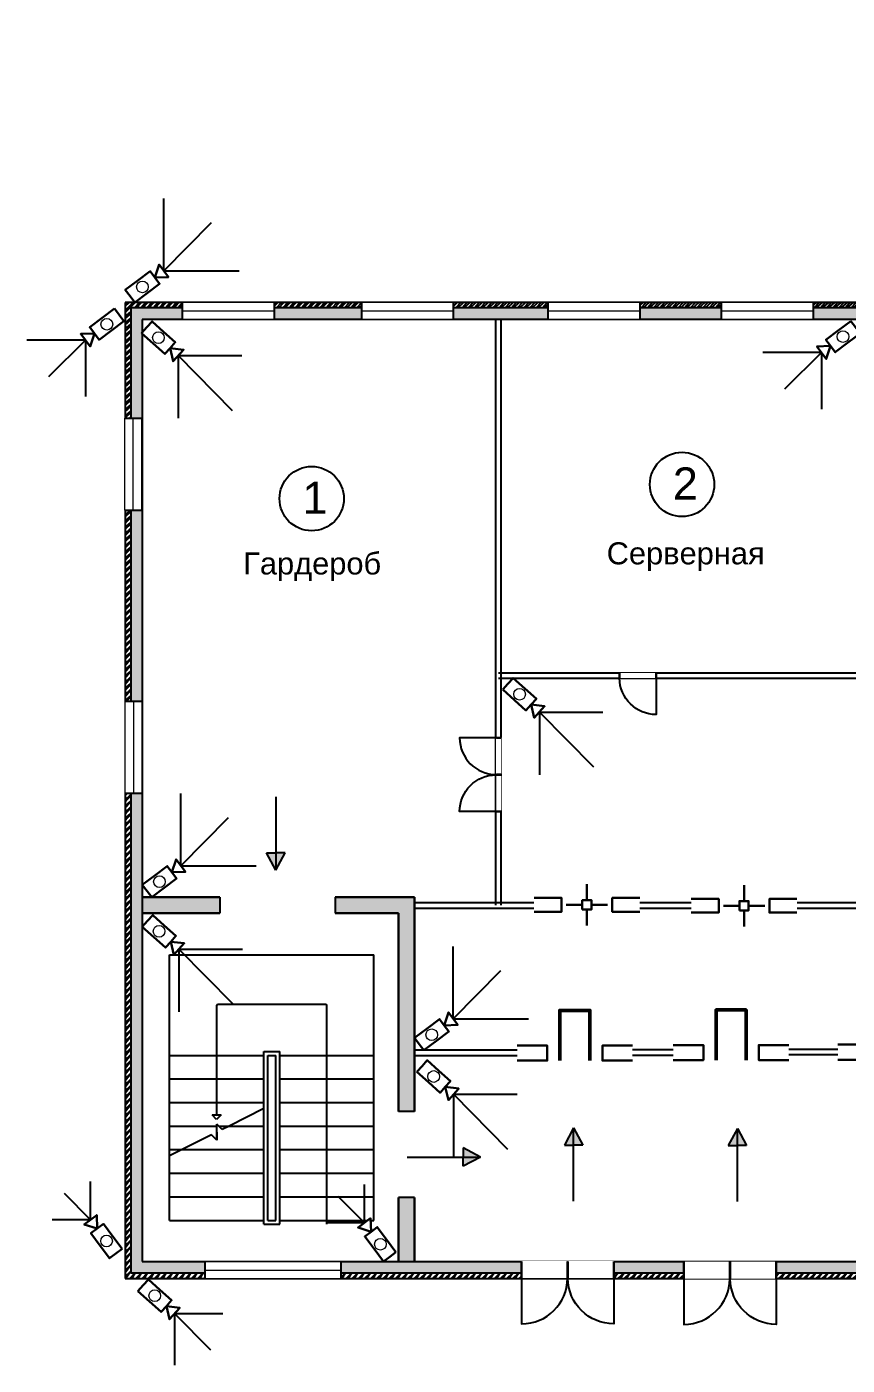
# Model space of a CAD drawing. Header units: millimetres. Extents: x 10540 to 43405, y 9870 to 40670.
# Drawn here: x 10540 to 28395, y 9870 to 39000 of the extents above; entities that cross this region are included whole.
import ezdxf

# ---------------------------------------------------------------- set-up
doc = ezdxf.new("R2010")
doc.units = ezdxf.units.MM
doc.set_wipeout_variables(frame=1)
doc.linetypes.add('DASHDOT_axis', pattern=[24, 20, -1.5, 1, -1.5])
doc.layers.add('_Маскировка', color=7, linetype='Continuous', lineweight=0, true_color=0xffffff)
doc.layers.add('_Стены', color=7, linetype='Continuous', lineweight=30)
doc.layers.add('тонкие', color=7, linetype='Continuous', lineweight=20)
for name, color, linetype in [('door', 7, 'Continuous'), ('Камеры', 7, 'Continuous'), ('Перегородки', 7, 'Continuous'), ('Сетка', 7, 'Continuous'), ('Стены', 7, 'Continuous')]:
    doc.layers.add(name, color=color, linetype=linetype)
doc.styles.get("Standard").update_dxf_attribs({"font": 'arial.ttf'})

# ---------------------------------------------------------------- blocks, each defined once
blk = doc.blocks.new('A$C7A17705F')
at = {"color": 0}
for p, q in [((-5.194690311327577e-05, 3429.999989248307), (2599.999948053093, 3429.999989248339)), ((599.9999480530969, 2789.999989248325), (609.9999480530969, 2799.999989248325)), ((599.9999480530969, 1393.352428215403), (599.9999480530969, 2789.999989248325)), ((609.9999480530969, 2799.999989248325), (1989.999948053097, 2799.999989248325)), ((1989.999948053097, 2799.999989248325), (1999.999948053097, 2789.999989248325)), ((1999.999948053097, -1.075168984243646e-05), (1999.999948053097, 2789.999989248325)), ((-5.194690311327577e-05, 2149.99998924831), (1199.999948053097, 2149.999989248325)), ((1199.999948053097, 1471.737610035831), (1199.999948053097, 2199.999989248325)), ((1199.999948053097, 2199.999989248325), (1399.999948053097, 2199.999989248325)), ((1249.999948053097, 49.99998924832471), (1249.999948053097, 2149.99998924831)), ((1249.999948053097, 2149.999989248325), (1349.999948053097, 2149.999989248325)), ((1349.999948053097, 49.99998924832471), (1349.999948053097, 2149.99998924831)), ((1399.999948053097, -1.075168984243646e-05), (1399.999948053097, 2199.999989248325)), ((1399.999948053097, 2149.999989248325), (2599.999948053097, 2149.99998924831)), ((-5.194690311327577e-05, 1849.999989248325), (1199.999948053097, 1849.999989248325)), ((1399.999948053097, 1849.999989248325), (2599.999948053097, 1849.999989248325)), ((-5.194690311327577e-05, 1549.999989248325), (1199.999948053097, 1549.999989248325)), ((1399.999948053097, 1549.999989248325), (2599.999948053097, 1549.999989248325)), ((1199.999948053097, -1.075168984243646e-05), (1199.999948053097, 1471.737610035831)), ((-5.194690311327577e-05, 1249.999989248325), (599.9999480530969, 1249.99998924831)), ((599.9999480530969, 1171.737610035831), (599.9999480530969, 1275.477278518265)), ((625.4772373230371, 1249.99998924831), (756.5247064780851, 1249.99998924831)), ((756.5247064780851, 1249.999989248325), (1199.999948053097, 1249.999989248325)), ((1399.999948053097, 1249.999989248325), (2599.999948053097, 1249.999989248325)), ((599.9999480530969, 1071.737015800354), (599.9999480530969, 1171.737610035831)), ((-5.194690311327577e-05, 949.9999892483247), (1199.999948053097, 949.9999892483247)), ((1399.999948053097, 949.9999892483102), (2599.999948053097, 949.9999892483102)), ((-5.194690311327577e-05, 649.9999892483247), (1199.999948053097, 649.9999892483247)), ((1399.999948053097, 649.9999892483247), (2599.999948053097, 649.9999892483247)), ((-5.194690311327577e-05, 349.9999892483247), (1199.999948053097, 349.9999892483247)), ((1399.999948053097, 349.9999892483102), (2599.999948053097, 349.9999892483247)), ((-5.194690311327577e-05, 49.99998924831016), (1199.999948053097, 49.99998924832471)), ((1249.999948053097, 49.99998924832471), (1349.999948053097, 49.99998924832471)), ((1399.999948053097, 49.99998924831016), (2599.999948053097, 49.99998924831016)), ((1199.999948053097, -1.075168984243646e-05), (1399.999948053097, -1.075168984243646e-05))]:
    blk.add_line(p, q, dxfattribs=at)
for p, q in [((-5.194690311327577e-05, 49.99998924831016), (-5.194690311327577e-05, 3429.999989248307)), ((2599.999948053097, 2149.99998924831), (2599.999948053093, 3429.999989248339)), ((2599.999948053097, 49.99998924831016), (2599.999948053097, 2149.99998924831)), ((539.8471875652904, 1393.352428215403), (655.578354744066, 1393.352428215403)), ((597.7127492956351, 1335.485659638296), (539.8471875652904, 1393.352428215403)), ((655.578354744066, 1393.352428215403), (597.7127492956351, 1335.485659638296)), ((1199.999948053097, 1471.737610035831), (756.5247064780851, 1249.999989248325)), ((669.1597270413913, 1206.317499529971), (599.9999480530969, 1275.477278518265)), ((756.5247064780851, 1249.999989248325), (669.1597270413913, 1206.317499529971)), ((533.3328852294508, 1138.404078624), (-5.194690311327577e-05, 871.7376100358306)), ((599.9999480530969, 1071.737015800354), (533.3328852294508, 1138.404078624)), ((599.9999480530969, 1171.737610035831), (599.9999480530969, 1071.737610035831))]:
    blk.add_line(p, q)
blk = doc.blocks.new('турникет')
blk.add_wipeout([(0, 0), (0, 3), (23, 3), (23, 0)])
for points in [[(0, 3), (6, 3), (6, 0), (0, 0)], [(17, 3), (23, 3), (23, 0), (17, 0)], [(10.5, 2.5), (12.5, 2.5), (12.5, 0.5), (10.5, 0.5)]]:
    blk.add_wipeout(points)
at = {"color": 0, "lineweight": 30}
for points in [[(11.5, 6), (11.5, 2.5)], [(0, 0), (6, 0), (6, 3), (0, 3)], [(23, 3), (17, 3), (17, 0), (23, 0)], [(10.5, 1.5), (7, 1.5)], [(11.5, 0.5), (11.5, -3)], [(16, 1.5), (12.5, 1.5)]]:
    blk.add_lwpolyline(points, dxfattribs=at)
blk.add_lwpolyline([(10.5, 0.5), (10.5, 2.5), (12.5, 2.5), (12.5, 0.5)], close=True, dxfattribs=at)
blk = doc.blocks.new('устройство досмотра')
blk.add_wipeout([(0, 0), (0, 3), (23, 3), (23, 0)])
at = {"color": 0, "lineweight": 30}
for points in [[(0, 0), (6, 0), (6, 3), (0, 3)], [(23, 3), (17, 3), (17, 0), (23, 0)]]:
    blk.add_lwpolyline(points, dxfattribs=at)
blk.add_wipeout([(14.500000000000002, 0), (14.500000000000002, 10), (8.5, 10), (8.5, 0)])
at = {"color": 0, "lineweight": 50}
blk.add_lwpolyline([(8.5, 0), (8.5, 10), (14.5, 10), (14.5, 0)], dxfattribs=at)
blk = doc.blocks.new('*U41')
blk.add_wipeout([(-999.9999999921333, 374.9999999970423), (999.9999999921337, 374.99999999703914), (999.9999999921333, -5.000000000001364), (-999.9999999921341, -4.999999999998636)]).dxf.layer = 'тонкие'
for p, q in [((-999.9999999921338, 1.632599162759801e-12), (-999.9999999921333, 369.9999999970425)), ((999.9999999921338, -1.859972838203033e-12), (999.9999999921345, 369.999999997039))]:
    blk.add_line(p, q)
at = {"layer": 'тонкие'}
for p, q in [((-999.9999999921333, 369.9999999970425), (999.9999999921345, 369.9999999970392)), ((-999.9999999921336, 184.9999999985221), (999.9999999921342, 184.9999999985188)), ((-999.9999999921338, 1.632599162759801e-12), (999.9999999921338, -1.632599162759801e-12))]:
    blk.add_line(p, q, dxfattribs=at)
blk = doc.blocks.new('*U60')
at = {"color": 7, "linetype": 'ByBlock', "true_color": 0xffffff}
blk.add_wipeout([(-800, -105), (0, -105), (0, 5), (-800, 5)], dxfattribs=at).dxf.layer = '_Маскировка'
at = {"linetype": 'ByBlock'}
for p, q in [((-800, 4.263256414560601e-14), (-800, -99.99999999999993)), ((0, 0), (0, -99.99999999999997))]:
    blk.add_line(p, q, dxfattribs=at)
at = {"layer": 'door'}
blk.add_lwpolyline([(1.13686837721616e-13, -7.105427357601002e-14), (1.13686837721616e-13, 800, 0.4122377308197774), (-800, 5.333333333333272, 1.462158682015437)], format="xyb", dxfattribs=at)
blk = doc.blocks.new('*U59')
at = {"color": 7, "linetype": 'ByBlock', "true_color": 0xffffff}
blk.add_wipeout([(800, -105), (0, -105), (0, 5), (800, 5)], dxfattribs=at).dxf.layer = '_Маскировка'
at = {"linetype": 'ByBlock'}
for p, q in [((0, 0), (7.888609052210118e-31, -99.99999999999997)), ((800, 4.263256414560601e-14), (800, -99.99999999999993))]:
    blk.add_line(p, q, dxfattribs=at)
at = {"layer": 'door'}
blk.add_lwpolyline([(-1.212659602363904e-13, -7.105427357601002e-14), (-7.228008827049631e-14, 800, -0.4122377308197774), (800, 5.333333333333272, -1.462158682015437)], format="xyb", dxfattribs=at)
blk = doc.blocks.new('*U65')
blk.add_wipeout([(-1479.9999999921333, 374.9999999970423), (1479.999999992135, 374.9999999970378), (1479.9999999921342, -5.000000000003183), (-1479.999999992134, -4.999999999998636)]).dxf.layer = 'тонкие'
for p, q in [((-1479.999999992134, 2.474551464998566e-12), (-1479.999999992133, 369.9999999970433)), ((1479.999999992134, -2.701925140441798e-12), (1479.999999992134, 369.9999999970381))]:
    blk.add_line(p, q)
at = {"layer": 'тонкие'}
for p, q in [((-1479.999999992133, 369.9999999970433), (1479.999999992134, 369.9999999970383)), ((-1479.999999992134, 184.9999999985229), (1479.999999992134, 184.9999999985179)), ((-1479.999999992134, 2.474551464998566e-12), (1479.999999992134, -2.474551464998566e-12))]:
    blk.add_line(p, q, dxfattribs=at)
blk = doc.blocks.new('*U90')
at = {"color": 7, "linetype": 'ByBlock', "true_color": 0xffffff}
blk.add_wipeout([(-800, 105), (0, 105), (0, -5), (-800, -5)], dxfattribs=at).dxf.layer = '_Маскировка'
at = {"linetype": 'ByBlock'}
for p, q in [((-800, -4.263256414560601e-14), (-800, 99.99999999999993)), ((0, 0), (0, 99.99999999999997))]:
    blk.add_line(p, q, dxfattribs=at)
at = {"layer": 'door'}
blk.add_lwpolyline([(1.13686837721616e-13, 7.579122514774403e-14), (1.13686837721616e-13, -800, -0.4122377308197774), (-800, -5.333333333333273, -1.462158682015437)], format="xyb", dxfattribs=at)
blk = doc.blocks.new('*U118')
at = {"color": 7, "linetype": 'ByBlock', "true_color": 0xffffff}
blk.add_wipeout([(-1000.0000000000001, 365.02313613421575), (0, 365.023136134216), (0, -5), (-1000.0000000000001, -5)], dxfattribs=at).dxf.layer = '_Маскировка'
at = {"linetype": 'ByBlock'}
for p, q in [((-1000, -4.263256414560601e-14), (-1000, 360.0231361342157)), ((0, 0), (0, 360.0231361342157))]:
    blk.add_line(p, q, dxfattribs=at)
at = {"layer": 'door'}
blk.add_lwpolyline([(1.4210854715202e-13, 8.881784197001252e-14), (1.4210854715202e-13, -1000, -0.4122377308197774), (-1000, -6.66666666666659, -1.462158682015437)], format="xyb", dxfattribs=at)
blk = doc.blocks.new('*U122')
at = {"color": 7, "linetype": 'ByBlock', "true_color": 0xffffff}
blk.add_wipeout([(1000.0000000000001, 365.02313613421575), (0, 365.023136134216), (0, -5), (1000.0000000000001, -5)], dxfattribs=at).dxf.layer = '_Маскировка'
at = {"linetype": 'ByBlock'}
for p, q in [((0, 0), (0, 360.0231361342157)), ((1000, -4.263256414560601e-14), (1000, 360.0231361342157))]:
    blk.add_line(p, q, dxfattribs=at)
at = {"layer": 'door'}
blk.add_lwpolyline([(-1.13686837721616e-13, 8.881784197001252e-14), (-1.13686837721616e-13, -1000, 0.4122377308197774), (1000, -6.66666666666659, 1.462158682015437)], format="xyb", dxfattribs=at)
blk = doc.blocks.new('видеокамера с поворотным устройством')
blk.add_wipeout([(0, 2), (8, 2), (8, -2), (0, -2)])
at = {"color": 0, "lineweight": 20}
blk.add_circle((4, 0), 1.5, dxfattribs=at)
blk.add_wipeout([(8, 0), (10.849205711401737, 2), (10.849205711401737, -2)])
at = {"color": 0, "lineweight": 30}
blk.add_lwpolyline([(0, -2), (0, 0), (0, 2), (4, 2), (8, 2), (8, 0), (8, -2), (4, -2)], close=True, dxfattribs=at)
blk.add_lwpolyline([(8, 0), (10.84920571140174, -2), (10.84920571140174, 2), (8, 0)], dxfattribs=at)

msp = doc.modelspace()

# ---------------------------------------------------------------- hatches: boundary and pattern name
at = {"layer": 'Сетка'}
h = msp.add_hatch(dxfattribs=at)
h.set_pattern_fill('ANSI36', color=256, scale=10)
h.set_pattern_definition([(45, (0, 0), (16.83798022700467, 61.73926083235044), [79.375, -15.875, 0, -15.875])])
h.paths.add_polyline_path([(40804.8677229874, 38880.02313613422), (34804.8677229874, 38880.02313613422), (34804.8677229874, 32880.02313613422), (12804.8677229874, 32880.02313613422), (12804.8677229874, 11880.02313613422), (40804.8677229874, 11880.02313613422)])
h.paths.add_polyline_path([(13054.8677229874, 32630.02313613422), (35054.8677229874, 32630.02313613422), (35054.8677229874, 38630.02313613422), (40554.8677229874, 38630.02313613422), (40554.8677229874, 12130.02313613422), (13054.8677229874, 12130.02313613422)], flags=16)
h.paths.add_polyline_path([(37688.61695003437, 33065.07193272836), (37688.61695003437, 33715.23581450708), (37612.12708151268, 33715.23581450708), (37612.12708151268, 34043.04953634269), (37989.11286175178, 34043.04953634269), (37989.11286175178, 35026.49070202834), (37612.12708151268, 35026.49070202834), (37612.12708151268, 35354.30442392356), (37633.98132967876, 35354.30442392356), (37633.98132967876, 36337.74558960921), (37612.12708151268, 36337.74558960921), (37612.12708151268, 36665.55931150443), (37715.93476009296, 36665.55931150443), (37989.11286175178, 36665.55931150443), (37989.11286175178, 37649.00047719009), (37612.12708151268, 37649.00047719009), (37612.12708151268, 37976.8141990853), (37688.61695003437, 37976.8141990853), (37688.61695003437, 38626.97808080442), (37751.96395897793, 38626.97808080442), (40513.27852022575, 38626.97808080442), (40513.70557296203, 33065.07193272836), (37737.78900825905, 33065.07193272836)], flags=0)
h.paths.add_polyline_path([(37989.11286175178, 34043.04953634269), (37989.11286175178, 35026.49070202834), (37989.11286175178, 35103.51278888709), (37715.93476009296, 35103.51278888709), (37715.93476009296, 35687.5817078305), (37688.61695003437, 35687.5817078305), (37688.61695003437, 36337.74558960921), (37612.12708151268, 36337.74558960921), (37612.12708151268, 36665.55931150443), (37715.93476009296, 36665.55931150443), (37989.11286175178, 36665.55931150443), (37989.11286175178, 37649.00047719009), (37989.11286175178, 38331.94573109872), (40065.26643371509, 38331.94573109872), (40065.26643371509, 35982.61405753619), (37989.11286175178, 35982.61405753619), (37989.11286175178, 36596.71016126401), (37715.93476009296, 36596.71016126401), (37715.93476009296, 35687.5817078305), (37748.71613228248, 35687.5817078305), (37748.71613228248, 36573.03247636087), (37956.33148956226, 36573.03247636087), (37956.33148956226, 35949.83268534667), (40098.04780590461, 35949.83268534667), (40098.04780590461, 38364.72710328824), (37956.33148956226, 38364.72710328824), (37956.33148956226, 37746.39360439307), (37748.71613228248, 37746.39360439307), (37748.71613228248, 38572.34246050841), (40469.57002401279, 38572.34246050841), (40469.57002401279, 33119.70755302436), (37748.71613228248, 33119.70755302436), (37748.71613228248, 33944.70541977412), (37956.33148956226, 33944.70541977412), (37956.33148956226, 33327.32291024453), (40098.04780590461, 33327.32291024453), (40098.04780590461, 35742.2173281861), (37956.33148956226, 35742.2173281861), (37956.33148956226, 35124.83481859691), (37748.71613228248, 35124.83481859691), (37748.71613228249, 35687.5817078305), (37715.93476009296, 35687.5817078305), (37715.93476009296, 35103.51278888709), (37989.11286175178, 35103.51278888709), (37989.11286175178, 35709.43595599658), (40065.26643371509, 35709.43595599658), (40065.26643371509, 33360.10428243405), (37989.11286175178, 33360.10428243405)], flags=0)
h.paths.add_polyline_path([(38019.52320957111, 35116.07089530952), (38108.25970995353, 35116.07089530952), (38108.25970995353, 35092.66371410615), (38188.70517694877, 35092.66371410615), (38188.70517694877, 35322.46123444564), (39718.50254571365, 35322.46123444564), (39718.50254571365, 33846.30854552514), (38188.70517694877, 33846.30854552514), (38188.70517694877, 34005.41486984021), (38144.9966806166, 34005.41486984021), (38144.9966806166, 33802.60004925258), (38364.01669728683, 33802.60004925258), (38364.01669728683, 33802.92999845273), (38429.57944166588, 33802.92999845273), (39382.00202977585, 33802.69418604134), (39382.00202977585, 33802.92999845273), (39447.56477415489, 33802.92999845273), (39762.21104192677, 33802.60004925258), (39447.56477415489, 33802.60004925258), (39447.56477415489, 33743.16389232404), (39449.81691634582, 33743.16389232404), (39449.81691634582, 33661.21046185023), (39566.88174152302, 33661.21046185023), (39566.88174152302, 33688.1052095843), (39566.88174152302, 33725.74710917003), (39648.83517205642, 33725.74710917003), (39648.83517205642, 33507.72648584373), (39692.54366826938, 33507.72648584373), (39692.54366826938, 33453.09086548812), (39648.83517205642, 33453.09086548812), (39648.83517205642, 33661.21046185023), (39566.88174152302, 33661.21046185023), (39566.88174152302, 33634.31571411616), (39566.88174152302, 33453.09086548812), (39419.36556672977, 33453.09086548812), (39419.36556672977, 33507.72648584373), (39566.88174152302, 33507.72648584373), (39566.88174152302, 33661.21046185023), (39506.87927770542, 33661.21046185023), (39449.81691634582, 33661.21046185023), (39449.81691634582, 33628.09601342208), (39382.00202977585, 33628.09601342208), (39382.00202977585, 33661.21046185023), (39245.41297900604, 33661.21046185023), (39245.41297900604, 33617.50196557767), (39133.40995728897, 33617.50196557767), (39133.40995728897, 33590.18415545947), (39002.28446865009, 33590.18415545947), (39002.28446865009, 33617.50196557767), (38890.28144693302, 33617.50196557767), (38890.28144693302, 33661.21046185023), (38429.57944166588, 33661.21046185023), (38429.57944166588, 33628.09601342208), (38361.76455533432, 33628.09601342208), (38361.76455533432, 33661.21046185023), (38244.69972991871, 33661.21046185023), (38244.69972991871, 33634.31571411616), (38244.69972991871, 33507.72648584373), (38392.21590483116, 33507.72648584373), (38392.21590483116, 33453.09086548812), (38244.69972991871, 33453.09086548812), (38244.69972991871, 33661.21046185023), (38162.74629950451, 33661.21046185023), (38162.74629950451, 33453.09086548812), (38119.03780317234, 33453.09086548812), (38119.03780317234, 33507.72648584373), (38162.74629950451, 33507.72648584373), (38162.74629950451, 33661.21046185023), (38144.9966806166, 33661.21046185023), (38144.9966806166, 33552.97412788398), (38019.52320957111, 33552.97412788398)], flags=0)
h.paths.add_polyline_path([(38086.56044876503, 34586.54464870221), (38130.26894497799, 34586.54464870221), (38130.26894497799, 34011.62461673743), (38086.56044876503, 34011.62461673743)], flags=0)
h.paths.add_polyline_path([(38086.56044876503, 33567.7962449742), (38086.56044876503, 34004.88120746143), (38130.26894497799, 34004.88120746143), (38130.26894497799, 33567.7962449742)], flags=0)
h.paths.add_polyline_path([(38034.30715751575, 34569.81463199384), (38034.30715751575, 35067.66180228717), (38078.01565384792, 35067.66180228717), (38078.01565384792, 34569.81463199384)], flags=0)
h.paths.add_polyline_path([(38019.52320957111, 37738.58067047126), (38019.52320957111, 37769.8091095639), (38144.9966806166, 37769.8091095639), (38144.9966806166, 37988.67950582034), (39762.21104192661, 37988.67950582034), (39762.21104192661, 36425.10982441432), (39447.56477415489, 36425.10982441432), (39447.56477415489, 36365.67366742618), (39449.81691634582, 36365.67366742618), (39449.81691634582, 36283.72023695237), (39566.88174152302, 36283.72023695237), (39566.88174152302, 36310.61498474605), (39566.88174152302, 36348.25688427217), (39648.83517205642, 36348.25688427217), (39648.83517205642, 36130.23626094587), (39692.54366826938, 36130.23626094587), (39692.54366826938, 36075.60064064986), (39648.83517205642, 36075.60064064986), (39648.83517205642, 36283.72023695237), (39566.88174152302, 36283.72023695237), (39566.88174152302, 36256.8254892183), (39566.88174152302, 36075.60064064986), (39419.36556672977, 36075.60064064986), (39419.36556672977, 36130.23626094587), (39566.88174152302, 36130.23626094587), (39566.88174152302, 36283.72023695237), (39506.87927770542, 36283.72023695237), (39449.81691634582, 36283.72023695237), (39449.81691634582, 36250.60578858382), (39382.00202977585, 36250.60578858382), (39382.00202977585, 36283.72023695237), (39245.41297900604, 36283.72023695237), (39245.41297900604, 36240.01174073941), (39133.40995728897, 36240.01174073941), (39133.40995728897, 36212.69393056161), (39002.28446865009, 36212.69393056161), (39002.28446865009, 36240.01174073941), (38890.28144693302, 36240.01174073941), (38890.28144693302, 36283.72023695237), (38429.57944166588, 36283.72023695237), (38429.57944166588, 36250.60578858382), (38361.76455533432, 36250.60578858382), (38361.76455533432, 36283.72023695237), (38244.69972991871, 36283.72023695237), (38244.69972991871, 36256.8254892183), (38244.69972991871, 36130.23626094587), (38392.21590483116, 36130.23626094587), (38392.21590483116, 36075.60064064986), (38244.69972991871, 36075.60064064986), (38244.69972991871, 36283.72023695237), (38162.74629950451, 36283.72023695237), (38162.74629950451, 36075.60064064986), (38119.03780317234, 36075.60064064986), (38119.03780317234, 36130.23626094587), (38162.74629950451, 36130.23626094587), (38162.74629950451, 36283.72023695237), (38144.9966806166, 36283.72023695237), (38144.9966806166, 36175.48390298612), (38019.52320957111, 36175.48390298612)], flags=0)
h.paths.add_polyline_path([(38086.56044876503, 37209.05442386396), (38130.26894497799, 37209.05442386396), (38130.26894497799, 36634.13439183957), (38086.56044876503, 36634.13439183957)], flags=0)
h.paths.add_polyline_path([(38034.30715751575, 36188.31381654269), (38034.30715751575, 36625.39877908952), (38078.01565384792, 36625.39877908952), (38078.01565384792, 36188.31381654269)], flags=0)
h.paths.add_polyline_path([(38086.56044876503, 36190.30602007634), (38086.56044876503, 36627.39098262317), (38130.26894497799, 36627.39098262317), (38130.26894497799, 36190.30602007634)], flags=0)
h.paths.add_polyline_path([(38188.70517694877, 36468.81832062728), (38953.60386133121, 37206.89466508753), (38188.70517694877, 37944.97100954778), (39718.50254571365, 37944.97100954778), (39718.50254571365, 36468.81832062728)], flags=0)
h.paths.add_polyline_path([(38034.30715751575, 37192.32440715558), (38034.30715751575, 37690.17157744891), (38078.01565384792, 37690.17157744891), (38078.01565384792, 37192.32440715558)], flags=0)
h.paths.add_polyline_path([(39002.28446865009, 33704.9189581228), (39002.28446865009, 33732.236768241), (39133.40995728897, 33732.236768241), (39133.40995728898, 33704.9189581228)], flags=0)
h.paths.add_polyline_path([(39002.28446865009, 36327.42873322494), (39002.28446865009, 36354.74654340274), (39133.40995728897, 36354.74654340274), (39133.40995728896, 36327.42873322494)], flags=0)
at = {"layer": 'Стены'}
h = msp.add_hatch(dxfattribs=at)
h.set_pattern_fill('ANSI32', color=256, scale=10)
h.set_pattern_definition([(45, (-559573020.429976, -453748489.8957176), (-67.35192090801866, 67.35192090801866), []), (45, (-559572975.528676, -453748489.8957176), (-67.35192090801866, 67.35192090801866), [])])
h.paths.add_polyline_path([(12804.8677229874, 32880.02313613422), (12804.8677229874, 11880.02313613422), (40804.8677229874, 11880.02313613421), (40804.8677229874, 38880.02313613422), (34804.8677229874, 38880.02313613422), (34804.8677229874, 32880.02313613422)], flags=16)
h.paths.add_polyline_path([(12684.8677229874, 11760.02313613422), (40924.8677229874, 11760.02313613421), (40924.8677229874, 39000.02313613422), (34684.8677229874, 39000.02313613422), (34684.8677229874, 33000.02313613422), (12684.8677229874, 33000.02313613422)])
h.paths.add_polyline_path([(13054.8677229874, 32630.02313613422), (35054.8677229874, 32630.02313613422), (35054.8677229874, 38630.02313613422), (40554.8677229874, 38630.02313613422), (40554.8677229874, 12130.02313613422), (13054.8677229874, 12130.02313613421)], flags=0)
at = {"layer": 'Стены', "true_color": 0x2776bb}
h = msp.add_hatch(color=152, dxfattribs=at)
h.dxf.hatch_style = 1
h.paths.add_polyline_path([(16160.0455189574, 21019.50309537829), (15960, 21020), (15959.06830383429, 20644.91465195487)])
h.paths.add_polyline_path([(15960, 21020), (15759.9544810426, 21020.49690462171), (15959.06830383429, 20644.91465195487)])
at = {"layer": 'Стены'}
h = msp.add_hatch(dxfattribs=at)
h.set_pattern_fill('ANSI36', color=256, scale=10)
h.set_pattern_definition([(45, (-559573020.429976, -453748489.8957176), (16.83798022700467, 61.73926083235044), [79.375, -15.875, 0, -15.875])])
h.paths.add_polyline_path([(18979.86802399085, 13520.10428237445), (18629.86802399085, 13520.10428237445), (18629.86802399085, 12130.02313613422), (18979.86802399085, 12130.02313613422)])
h.paths.add_polyline_path([(14740, 19705.02328240401), (14740, 20055.02328240402), (13054.8677229874, 20055.02328240401), (13054.8677229874, 19705.02328240401)])
h.paths.add_polyline_path([(17250, 20055.02328240401), (17250, 19705.02328240401), (18629.86802399085, 19705.02328240401), (18629.86802399085, 15390.10428237445), (18979.86802387164, 15390.10428237445), (18979.86802399085, 20055.02328240401)])
at = {"layer": 'Стены', "true_color": 0x2776bb}
h = msp.add_hatch(color=152, dxfattribs=at)
h.dxf.hatch_style = 1
h.paths.add_polyline_path([(22239.9538638985, 14662.94117647059), (22440, 14662.94117647059), (22440, 15038.0276816609)])
h.paths.add_polyline_path([(22440, 14662.94117647059), (22640.0461361015, 14662.94117647059), (22440, 15038.0276816609)])
h = msp.add_hatch(color=152, dxfattribs=at)
h.dxf.hatch_style = 1
h.paths.add_polyline_path([(25804.86802399085, 14649.03114186851), (26004.91416009235, 14649.03114186851), (26004.91416009235, 15024.11764705883)])
h.paths.add_polyline_path([(26004.91416009235, 14649.03114186851), (26204.96029619385, 14649.03114186851), (26004.91416009235, 15024.11764705883)])
h = msp.add_hatch(color=152, dxfattribs=at)
h.dxf.hatch_style = 1
h.paths.add_polyline_path([(20040, 14600.0461361015), (20040, 14400), (20415.08650519031, 14400)])
h.paths.add_polyline_path([(20040, 14400), (20040, 14199.9538638985), (20415.08650519031, 14400)])

# ---------------------------------------------------------------- linework, layer by layer
at = {"layer": '_Стены'}
for p, q in [((14740, 20055.02328240401), (13054.8677229874, 20055.02328240401)), ((18979.86802399085, 20055.02328240401), (17250, 20055.02328240401)), ((18979.86802399085, 15390.10428237445), (18979.86802399085, 20055.02328240401)), ((14740, 19705.02328240401), (13054.8677229874, 19705.02328240401)), ((18629.86802399085, 19705.02328240401), (17250, 19705.02328240401)), ((18629.86802399085, 15390.10428237445), (18629.86802399085, 19705.02328240401)), ((18629.86802399085, 12130.02313613422), (18629.86802399085, 13520.10428237445)), ((18979.86802399085, 12130.02313613422), (18979.86802399085, 13520.10428237445))]:
    msp.add_line(p, q, dxfattribs=at)
at = {"layer": 'Перегородки'}
for p, q in [((20744.86802399085, 19880.02328240401), (20744.86802399085, 32630.02313613422)), ((20864.86802399085, 19880.02328240401), (20864.86802399085, 32630.02313613422)), ((20804.86802399085, 24940.02328240401), (28744.86802399085, 24940.02328240401)), ((20804.86802399085, 24820.02328240401), (28864.86802399085, 24820.02328240401)), ((18979.86802399085, 19940.02328240401), (31864.86802399085, 19940.02328240401)), ((18979.86802399085, 19820.02328240401), (31744.86802399085, 19820.02328240401))]:
    msp.add_line(p, q, dxfattribs=at)
for points in [[(14740, 20055.02328240401), (14740, 19705.02328240401)], [(17250, 20055.02328240401), (17250, 19705.02328240401)]]:
    msp.add_lwpolyline(points, dxfattribs=at)
for centre in [(24800, 29040), (16740, 28730)]:
    msp.add_circle(centre, 700, dxfattribs=at)
at = {"layer": 'Сетка'}
for points in [[(18979.86802399085, 15390.10428237445), (18629.86802399085, 15390.10428237445)], [(18979.86802399085, 13520.10428237445), (18629.86802399085, 13520.10428237445)]]:
    msp.add_lwpolyline(points, dxfattribs=at)
at = {"layer": 'Сетка', "linetype": 'DASHDOT_axis'}
msp.add_lwpolyline([(12804.868, 11880.023), (12805.868, 11880.023)], dxfattribs=at)
at = {"layer": 'Стены'}
for p, q in [((34684.8677229874, 33000.02313613422), (12684.8677229874, 33000.02313613422)), ((12684.8677229874, 33000.02313613422), (12684.8677229874, 11760.02313613422)), ((34804.8677229874, 32880.02313613422), (12804.8677229874, 32880.02313613422)), ((12804.8677229874, 32880.02313613422), (12804.8677229874, 11880.02313613422)), ((35054.8677229874, 32630.023136134223), (13054.8677229874, 32630.023136134223)), ((13054.8677229874, 32630.023136134223), (13054.8677229874, 12130.02313613422)), ((13054.8677229874, 12130.02313613422), (40554.8677229874, 12130.02313613422)), ((12684.8677229874, 11760.02313613422), (40924.8677229874, 11760.02313613422)), ((12804.8677229874, 11880.02313613422), (40804.8677229874, 11880.02313613422))]:
    msp.add_line(p, q, dxfattribs=at)
at = {"layer": 'Стены', "color": 152, "true_color": 0x2776bb}
for p, q in [((15963.02801253854, 22239.02738114668), (15959.06830383429, 20644.91465195487)), ((15959.06830383429, 20644.91465195487), (15759.9544810426, 21020.49690462171)), ((15759.9544810426, 21020.49690462171), (15960, 21020)), ((15959.06830383429, 20644.91465195487), (16160.0455189574, 21019.50309537829)), ((16160.0455189574, 21019.50309537829), (15960, 21020)), ((22440, 15038.0276816609), (22239.9538638985, 14662.94117647059)), ((22440, 13443.91003460207), (22440, 15038.0276816609)), ((22440, 15038.0276816609), (22640.0461361015, 14662.94117647059)), ((26004.91416009235, 15024.11764705883), (25804.86802399085, 14649.03114186851)), ((26004.91416009235, 13430), (26004.91416009235, 15024.11764705883)), ((26004.91416009235, 15024.11764705883), (26204.96029619385, 14649.03114186851)), ((20415.08650519031, 14400), (20040, 14600.0461361015)), ((20040, 14600.0461361015), (20040, 14400)), ((22239.9538638985, 14662.94117647059), (22440, 14662.94117647059)), ((22640.0461361015, 14662.94117647059), (22440, 14662.94117647059)), ((25804.86802399085, 14649.03114186851), (26004.91416009235, 14649.03114186851)), ((26204.96029619385, 14649.03114186851), (26004.91416009235, 14649.03114186851)), ((18820.96885813149, 14400), (20415.08650519031, 14400)), ((20415.08650519031, 14400), (20040, 14199.9538638985)), ((20040, 14199.9538638985), (20040, 14400))]:
    msp.add_line(p, q, dxfattribs=at)

# ---------------------------------------------------------------- block references
at = {"xscale": 1.71016225089935, "yscale": 1.71016225089935, "zscale": 1.71016225089935}
msp.add_blockref('A$C7A17705F', (13649.57002401279, 12937.619123931), dxfattribs=at)

# ---------------------------------------------------------------- texts
at = {"layer": 'Перегородки', "attachment_point": 1}
for s, width, insert, char_height in [('2', 1100, (24600, 29410), 700), ('1', 1100, (16540, 29100), 700), ('Серверная', 3610, (23160, 27780), 480), ('Гардероб', 3314.868023990854, (15250, 27560), 480)]:
    msp.add_mtext_dynamic_manual_height_columns(s, width=width, gutter_width=12.5, heights=[0], dxfattribs=dict(at, insert=insert, char_height=char_height))

# ---------------------------------------------------------------- next in the draw order: block references
for name, p, xscale, yscale, zscale in [('турникет', (21580, 19740), 100.0000000000001, 100.0000000000001, 100.0000000000001), ('турникет', (25000, 19720), 100.0000000000001, 100.0000000000001, 100.0000000000001), ('устройство досмотра', (21210, 16500), 109.3337790268629, 109.3337790268629, 109.3337790268629), ('устройство досмотра', (24610, 16510), 109.3337790268629, 109.3337790268629, 109.3337790268629), ('устройство досмотра', (28190, 16520), 109.3337790268629, 109.3337790268629, 109.3337790268629)]:
    msp.add_blockref(name, p, dxfattribs=dict(xscale=xscale, yscale=yscale, zscale=zscale))
at = {"layer": '_Стены', "color": 0, "linetype": 'ByBlock', "lineweight": -2}
for name, p in [('*U90', (24240, 24830)), ('*U118', (23317.10680428635, 11770)), ('*U118', (26850, 11760))]:
    msp.add_blockref(name, p, dxfattribs=at)
at = {"layer": '_Стены', "color": 0, "linetype": 'ByBlock', "lineweight": -2, "rotation": 90}
msp.add_blockref('*U60', (20760, 23525.08099997044), dxfattribs=at)
at = {"layer": 'Камеры', "color": 240, "true_color": 0xed1f24}
for p, xscale, yscale, zscale, rotation in [((12786.59071598381, 33135.57763524165), 84.73870062199373, 84.73870062199373, 84.73870062199373, 36.88534588141784), ((21011.82570729395, 24700), 84.73870062199374, 84.73870062199374, 84.73870062199374, 318.1216509861391), ((13156.59071598381, 20190.57778151145), 84.73870062199373, 84.73870062199373, 84.73870062199373, 36.88534588141784), ((13168.00257345991, 19540), 84.73870062199374, 84.73870062199374, 84.73870062199374, 318.1216509861391), ((13073.13485047252, 11610.00000000001), 84.73870062199374, 84.73870062199374, 84.73870062199374, 318.1216509861391)]:
    msp.add_blockref('видеокамера с поворотным устройством', p, dxfattribs=dict(at, xscale=xscale, yscale=yscale, zscale=zscale, rotation=rotation))
at = {"layer": 'Камеры', "color": 242, "true_color": 0xcd2027, "xscale": 84.73870062199373, "yscale": 84.73870062199373, "zscale": 84.73870062199373, "rotation": 126.8853458814161}
for p in [(12479.00048510025, 12301.72299299641), (18439.00048510025, 12231.74612913062)]:
    msp.add_blockref('видеокамера с поворотным устройством', p, dxfattribs=at)
at = {"layer": 'Стены'}
for name, p in [('*U41', (14930, 32635)), ('*U41', (18830, 32635)), ('*U41', (22890, 32635)), ('*U41', (26660, 32635)), ('*U65', (15900, 11755))]:
    msp.add_blockref(name, p, dxfattribs=at)
at = {"layer": 'Стены', "rotation": 270}
for p in [(12665, 29480), (12675, 23320)]:
    msp.add_blockref('*U41', p, dxfattribs=at)

# ---------------------------------------------------------------- next in the draw order: linework, layer by layer
at = {"layer": 'Камеры', "color": 240, "true_color": 0xed1f24}
for p, q in [((13521.9200389451, 33687.38447354043), (13521.9200389451, 35260.02313613422)), ((13521.9200389451, 33687.38447354043), (14561.0077777475, 34739.22945643488)), ((13521.9200389451, 33687.38447354043), (15164.8677229874, 33687.38447354043)), ((21696.33869590612, 24086.2883670475), (22870.23392110314, 22891.93760217829)), ((21696.33869590612, 24086.28836704749), (23078.43680905971, 24086.2883670475)), ((21696.33869590612, 24086.28836704749), (21696.33869590612, 22720)), ((13891.9200389451, 20742.38461981023), (13891.9200389451, 22315.02328240401)), ((13891.9200389451, 20742.38461981023), (14931.0077777475, 21794.22960270468)), ((13891.9200389451, 20742.38461981023), (15534.8677229874, 20742.38461981023)), ((13852.51556207209, 18926.2883670475), (15026.41078726911, 17731.93760217829)), ((13852.51556207209, 18926.28836704749), (15234.61367522568, 18926.2883670475)), ((13852.51556207209, 18926.28836704749), (13852.51556207209, 17560)), ((13757.64783908469, 10996.28836704751), (14538.18798766057, 10202.14703019502)), ((13757.64783908469, 10996.28836704751), (14805.1322770126, 10996.28836704751)), ((13757.64783908469, 10996.28836704751), (13757.6478390847, 9870))]:
    msp.add_line(p, q, dxfattribs=at)
at = {"layer": 'Камеры', "color": 242, "true_color": 0xcd2027}
for p, q in [((11927.19364680149, 13037.05231595771), (11927.19364680149, 13870)), ((17887.19364680149, 12967.07545209193), (17887.19364680149, 13800.02313613421)), ((11927.19364680149, 13037.05231595772), (11360, 13610)), ((17887.19364680149, 12967.07545209193), (17320, 13540.02313613421)), ((11927.19364680149, 13037.05231595772), (11090, 13037.05231595771)), ((17887.19364680149, 12967.07545209193), (17050, 12967.07545209193))]:
    msp.add_line(p, q, dxfattribs=at)
at = {"layer": 'Перегородки'}
for p, q in [((21210, 16724.0006685403), (18979.86802399085, 16724.0006685403)), ((24610, 16734.0006685403), (23724.67691761785, 16734.0006685403)), ((24610, 16614.0006685403), (23724.67691761785, 16614.0006685403)), ((28190, 16744.0006685403), (27124.67691761785, 16744.0006685403)), ((28190, 16624.0006685403), (27124.67691761785, 16624.0006685403)), ((21210, 16604.0006685403), (18979.86802399085, 16604.0006685403))]:
    msp.add_line(p, q, dxfattribs=at)

# ---------------------------------------------------------------- next in the draw order: block references
at = {"layer": '_Стены', "color": 0, "linetype": 'ByBlock', "lineweight": -2, "rotation": 90}
msp.add_blockref('*U59', (20760.59569895267, 21920), dxfattribs=at)
at = {"layer": '_Стены', "color": 0, "linetype": 'ByBlock', "lineweight": -2}
for p in [(21307.10680428635, 11770), (24840, 11760)]:
    msp.add_blockref('*U122', p, dxfattribs=at)
at = {"layer": 'Камеры', "color": 242, "true_color": 0xcd2027, "xscale": 84.73870062199373, "yscale": 84.73870062199373, "zscale": 84.73870062199373, "rotation": 216.885345881416}
for p in [(12553.38889823423, 32730), (28573.38889823423, 32460)]:
    msp.add_blockref('видеокамера с поворотным устройством', p, dxfattribs=at)
at = {"layer": 'Камеры', "color": 240, "true_color": 0xed1f24, "xscale": 84.73870062199374, "yscale": 84.73870062199374, "zscale": 84.73870062199374, "rotation": 318.1216509861391}
msp.add_blockref('видеокамера с поворотным устройством', (13153.13485046956, 32459.99999999213), dxfattribs=at)

# ---------------------------------------------------------------- next in the draw order: linework, layer by layer
at = {"layer": 'Камеры', "color": 242, "true_color": 0xcd2027}
for p, q in [((11818.05957527293, 32178.19316170124), (10540, 32178.19316170124)), ((11818.05957527293, 32178.19316170124), (11010, 31380)), ((11818.05957527294, 32178.19316170124), (11818.05957527293, 30950)), ((27838.05957527293, 31908.19316170124), (26560, 31908.19316170124)), ((27838.05957527293, 31908.19316170124), (27030, 31110)), ((27838.05957527294, 31908.19316170124), (27838.05957527293, 30680))]:
    msp.add_line(p, q, dxfattribs=at)
at = {"layer": 'Камеры', "color": 240, "true_color": 0xed1f24}
for q in [(15011.54306427876, 30651.93760217042), (15219.74595223533, 31846.28836703963), (13837.64783908174, 30479.99999999213)]:
    msp.add_line((13837.64783908173, 31846.28836703963), q, dxfattribs=at)

# ---------------------------------------------------------------- next in the draw order: block references
for p, xscale, yscale, zscale, rotation in [((19081.59101698727, 16859.55516764773), 84.73870062199373, 84.73870062199373, 84.73870062199373, 36.88534588141784), ((19143.13485047252, 16380), 84.73870062199374, 84.73870062199374, 84.73870062199374, 318.1216509861391)]:
    msp.add_blockref('видеокамера с поворотным устройством', p, dxfattribs=dict(at, xscale=xscale, yscale=yscale, zscale=zscale, rotation=rotation))

# ---------------------------------------------------------------- next in the draw order: linework, layer by layer
for p, q in [((19816.92033994856, 17411.36200594651), (19816.92033994856, 18984.00066854029)), ((19816.92033994856, 17411.36200594651), (20856.00807875096, 18463.20698884095)), ((19816.92033994856, 17411.36200594651), (21459.86802399086, 17411.36200594651)), ((19827.64783908469, 15766.2883670475), (21001.54306428172, 14571.93760217829)), ((19827.64783908469, 15766.28836704749), (21209.74595223829, 15766.2883670475)), ((19827.64783908469, 15766.28836704749), (19827.6478390847, 14400))]:
    msp.add_line(p, q, dxfattribs=at)

doc.saveas('drawing.dxf')
